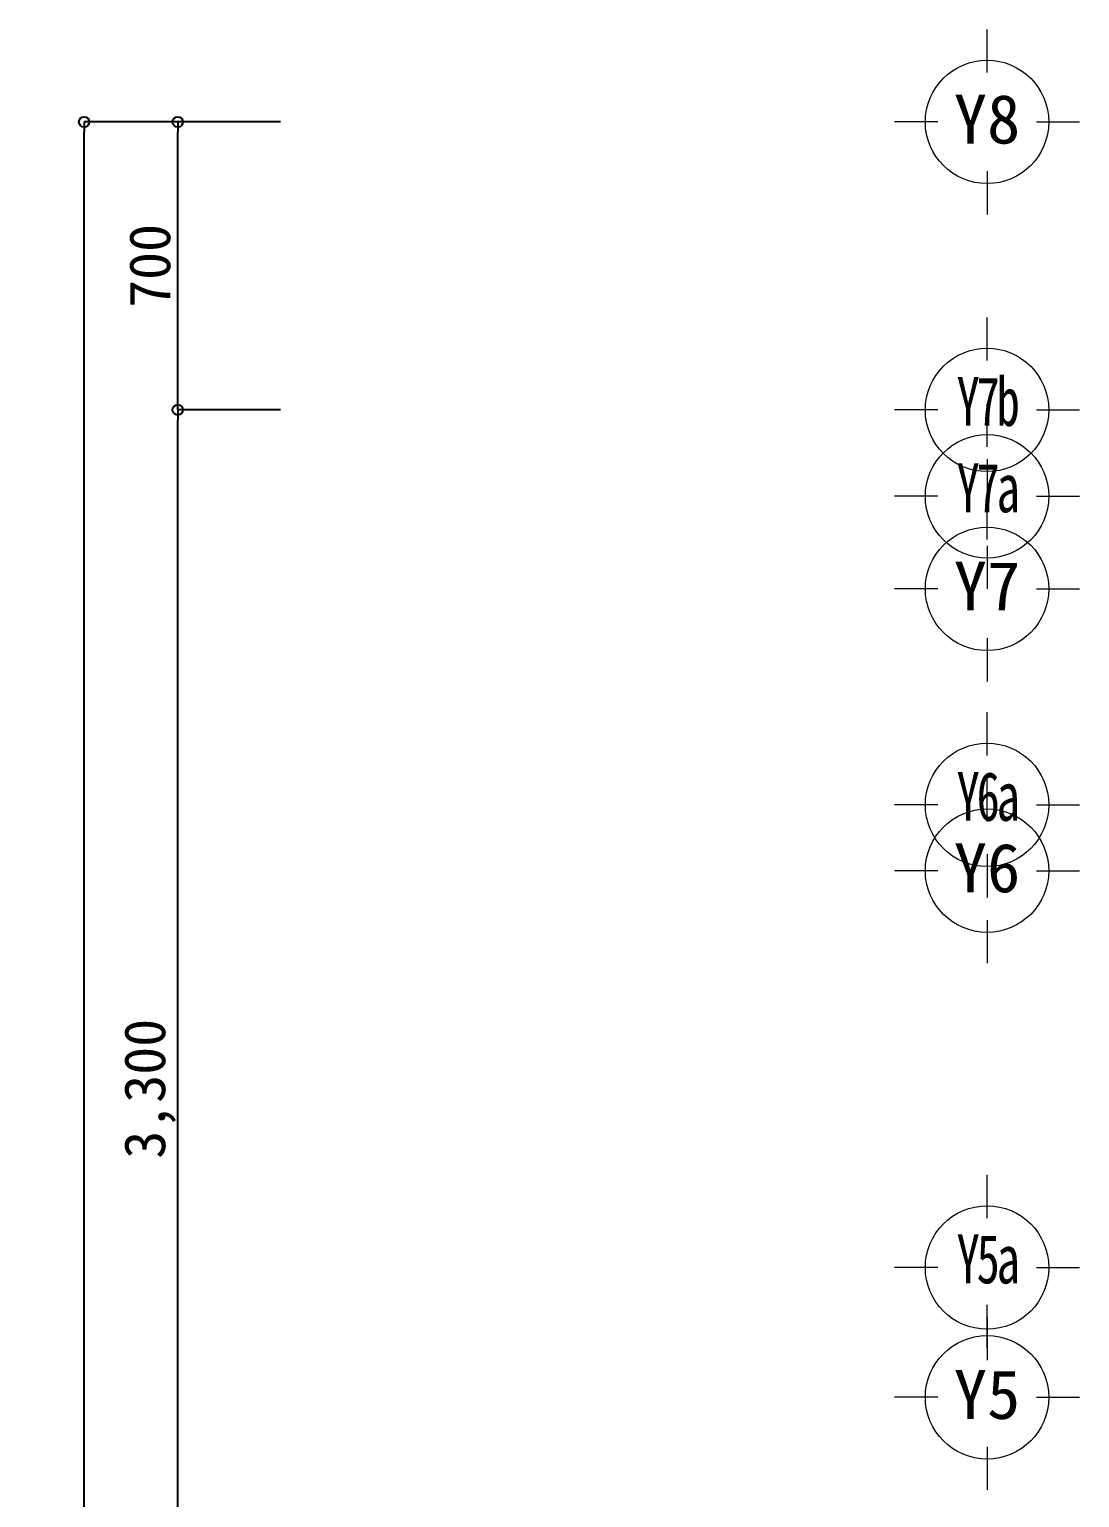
# Model space of a CAD drawing. Header units: millimetres. Extents: x 10787 to 26630, y 8700 to 22205.
# Drawn here: x 10787 to 13340, y 17586 to 21155 of the extents above; entities that cross this region are included whole.
import ezdxf
from ezdxf.enums import TextEntityAlignment as Align

# ---------------------------------------------------------------- set-up
doc = ezdxf.new("R2010")
doc.units = ezdxf.units.MM
doc.header["$LTSCALE"] = 50
doc.layers.add('データ 001', color=14, linetype='Continuous')
doc.layers.add('通り芯', color=252, linetype='Continuous')
doc.styles.add('ＭＳ ゴシック', font='msgothic.ttc')
doc.dimstyles.new('ISO-25', dxfattribs={"dimtxt": 2.5, "dimasz": 2.5, "dimexe": 1.25, "dimexo": 0.625, "dimtad": 1, "dimtxsty": 'Standard', "dimcen": 2.5, "dimadec": 0, "dimazin": 0, "dimtfac": 1, "dimtmove": 0, "dimatfit": 3, "dimfxl": 1, "dimarcsym": 0})

# ---------------------------------------------------------------- blocks, each defined once
blk = doc.blocks.new('_Origin')
at = {"color": 0}
blk.add_line((0, 0), (-1, 0), dxfattribs=at)
blk.add_circle((0, 0), 0.5, dxfattribs=at)
blk = doc.blocks.new('*D33')
at = {"layer": 'Defpoints', "color": 0}
for p in [(11147.5, 20230.005), (11397.5, 20230.005), (11397.5, 16930.005)]:
    blk.add_point(p, dxfattribs=at)
at = {"layer": 'データ 001', "color": 1, "linetype": 'Continuous', "lineweight": -2}
for p, q in [((11147.5, 16955.005), (11147.5, 20205.005)), ((11397.5, 16930.005), (11147.5, 16930.005))]:
    blk.add_line(p, q, dxfattribs=at)
at = {"layer": 'データ 001', "color": 1, "lineweight": -2, "xscale": 25, "yscale": 25, "zscale": 25}
for p, rotation in [((11147.5, 20230.005), 90), ((11147.5, 16930.005), 270)]:
    blk.add_blockref('_Origin', p, dxfattribs=dict(at, rotation=rotation))
at = {"layer": 'データ 001', "color": 2, "lineweight": 13, "insert": (11080, 18580.005), "char_height": 100, "attachment_point": 5, "rotation": 90, "style": 'ＭＳ ゴシック'}
blk.add_mtext('3,300', dxfattribs=at)
blk = doc.blocks.new('*D34')
at = {"layer": 'Defpoints', "color": 0}
for p in [(11147.5, 20930.005), (11397.5, 20930.005), (11397.5, 20230.005)]:
    blk.add_point(p, dxfattribs=at)
at = {"layer": 'データ 001', "color": 1, "linetype": 'Continuous', "lineweight": -2}
for p, q in [((11397.5, 20930.005), (11147.5, 20930.005)), ((11147.5, 20255.005), (11147.5, 20905.005)), ((11397.5, 20230.005), (11147.5, 20230.005))]:
    blk.add_line(p, q, dxfattribs=at)
at = {"layer": 'データ 001', "color": 1, "lineweight": -2, "xscale": 25, "yscale": 25, "zscale": 25}
for p, rotation in [((11147.5, 20930.005), 90), ((11147.5, 20230.005), 270)]:
    blk.add_blockref('_Origin', p, dxfattribs=dict(at, rotation=rotation))
at = {"layer": 'データ 001', "color": 2, "lineweight": 13, "insert": (11080, 20580.005), "char_height": 100, "attachment_point": 5, "rotation": 90, "style": 'ＭＳ ゴシック'}
blk.add_mtext('700', dxfattribs=at)
blk = doc.blocks.new('*D35')
at = {"layer": 'Defpoints', "color": 0}
for p in [(10920, 20930.005), (11147.5, 20930.005), (11147.5, 10525.005)]:
    blk.add_point(p, dxfattribs=at)
at = {"layer": 'データ 001', "color": 1, "linetype": 'Continuous', "lineweight": -2}
for p, q in [((11147.5, 20930.005), (10920, 20930.005)), ((10920, 10550.005), (10920, 20905.005)), ((11147.5, 10525.005), (10920, 10525.005))]:
    blk.add_line(p, q, dxfattribs=at)
at = {"layer": 'データ 001', "color": 1, "lineweight": -2, "xscale": 25, "yscale": 25, "zscale": 25}
for p, rotation in [((10920, 20930.005), 90), ((10920, 10525.005), 270)]:
    blk.add_blockref('_Origin', p, dxfattribs=dict(at, rotation=rotation))
at = {"layer": 'データ 001', "color": 2, "lineweight": 13, "insert": (10852.5, 15727.505), "char_height": 100, "attachment_point": 5, "rotation": 90, "style": 'ＭＳ ゴシック'}
blk.add_mtext('10,405', dxfattribs=at)
blk = doc.blocks.new('FcPack%d73')
at = {"layer": '通り芯', "color": 1, "linetype": 'Continuous', "lineweight": 13}
for p, q in [((-5509.2, 120), (-5509.2, 225)), ((-5629.2, 0), (-5734.2, 0)), ((-5389.2, 0), (-5284.2, 0)), ((-5509.2, -120), (-5509.2, -225))]:
    blk.add_line(p, q, dxfattribs=at)
blk.add_circle((-5509.2, 0), 150, dxfattribs=at)
at = {"layer": '通り芯', "color": 2, "linetype": 'Continuous', "lineweight": 13, "style": 'ＭＳ ゴシック', "width": 0.7}
for s, p in [('Y', (-5583.4, -74.2)), ('5', (-5534.7, -74.2)), ('a', (-5486, -74.2))]:
    blk.add_text(s, height=118.8, dxfattribs=at).set_placement(p, align=Align.BOTTOM_LEFT)
blk = doc.blocks.new('FcPack%d74')
at = {"layer": '通り芯', "color": 1, "linetype": 'Continuous', "lineweight": 13}
for p, q in [((-5509.2, 120), (-5509.2, 225)), ((-5629.2, 0), (-5734.2, 0)), ((-5389.2, 0), (-5284.2, 0)), ((-5509.2, -120), (-5509.2, -225))]:
    blk.add_line(p, q, dxfattribs=at)
blk.add_circle((-5509.2, 0), 150, dxfattribs=at)
at = {"layer": '通り芯', "color": 2, "linetype": 'Continuous', "lineweight": 13, "style": 'ＭＳ ゴシック', "width": 0.7}
for s, p in [('Y', (-5583.4, -74.2)), ('6', (-5534.7, -74.2)), ('a', (-5486, -74.2))]:
    blk.add_text(s, height=118.8, dxfattribs=at).set_placement(p, align=Align.BOTTOM_LEFT)
blk = doc.blocks.new('FcPack%d75')
at = {"layer": '通り芯', "color": 1, "linetype": 'Continuous', "lineweight": 13}
for p, q in [((-5509.2, 120), (-5509.2, 225)), ((-5629.2, 0), (-5734.2, 0)), ((-5389.2, 0), (-5284.2, 0)), ((-5509.2, -120), (-5509.2, -225))]:
    blk.add_line(p, q, dxfattribs=at)
blk.add_circle((-5509.2, 0), 150, dxfattribs=at)
at = {"layer": '通り芯', "color": 2, "linetype": 'Continuous', "lineweight": 13, "style": 'ＭＳ ゴシック', "width": 0.7}
for s, p in [('Y', (-5583.4, -74.2)), ('7', (-5534.7, -74.2)), ('b', (-5486, -74.2))]:
    blk.add_text(s, height=118.8, dxfattribs=at).set_placement(p, align=Align.BOTTOM_LEFT)
blk = doc.blocks.new('FcPack%d76')
at = {"layer": '通り芯', "color": 1, "linetype": 'Continuous', "lineweight": 13}
for p, q in [((-5509.2, 120), (-5509.2, 225)), ((-5629.2, 0), (-5734.2, 0)), ((-5389.2, 0), (-5284.2, 0)), ((-5509.2, -120), (-5509.2, -225))]:
    blk.add_line(p, q, dxfattribs=at)
blk.add_circle((-5509.2, 0), 150, dxfattribs=at)
at = {"layer": '通り芯', "color": 2, "linetype": 'Continuous', "lineweight": 13, "style": 'ＭＳ ゴシック', "width": 0.7}
for s, p in [('Y', (-5583.4, -74.2)), ('7', (-5534.7, -74.2)), ('a', (-5486, -74.2))]:
    blk.add_text(s, height=118.8, dxfattribs=at).set_placement(p, align=Align.BOTTOM_LEFT)
blk = doc.blocks.new('FcPack%d142')
at = {"layer": '通り芯', "color": 1, "linetype": 'Continuous', "lineweight": 13}
for p, q in [((-5509.2, 120), (-5509.2, 225)), ((-5629.2, 0), (-5734.2, 0)), ((-5389.2, 0), (-5284.2, 0)), ((-5509.2, -120), (-5509.2, -225))]:
    blk.add_line(p, q, dxfattribs=at)
blk.add_circle((-5509.2, 0), 150, dxfattribs=at)
at = {"layer": '通り芯', "color": 2, "linetype": 'Continuous', "lineweight": 13, "style": 'ＭＳ ゴシック'}
blk.add_text('Y5', height=118.79, dxfattribs=at).set_placement((-5509.2, 6.9), align=Align.MIDDLE_CENTER)
blk = doc.blocks.new('FcPack%d143')
at = {"layer": '通り芯', "color": 1, "linetype": 'Continuous', "lineweight": 13}
for p, q in [((-5509.2, 120), (-5509.2, 225)), ((-5629.2, 0), (-5734.2, 0)), ((-5389.2, 0), (-5284.2, 0)), ((-5509.2, -120), (-5509.2, -225))]:
    blk.add_line(p, q, dxfattribs=at)
blk.add_circle((-5509.2, 0), 150, dxfattribs=at)
at = {"layer": '通り芯', "color": 2, "linetype": 'Continuous', "lineweight": 13, "style": 'ＭＳ ゴシック'}
blk.add_text('Y6', height=118.79, dxfattribs=at).set_placement((-5509.2, 6.9), align=Align.MIDDLE_CENTER)
blk = doc.blocks.new('FcPack%d144')
at = {"layer": '通り芯', "color": 1, "linetype": 'Continuous', "lineweight": 13}
for p, q in [((-5509.2, 120), (-5509.2, 225)), ((-5629.2, 0), (-5734.2, 0)), ((-5389.2, 0), (-5284.2, 0)), ((-5509.2, -120), (-5509.2, -225))]:
    blk.add_line(p, q, dxfattribs=at)
blk.add_circle((-5509.2, 0), 150, dxfattribs=at)
at = {"layer": '通り芯', "color": 2, "linetype": 'Continuous', "lineweight": 13, "style": 'ＭＳ ゴシック'}
blk.add_text('Y7', height=118.79, dxfattribs=at).set_placement((-5509.2, 6.9), align=Align.MIDDLE_CENTER)
blk = doc.blocks.new('FcPack%d145')
at = {"layer": '通り芯', "color": 1, "linetype": 'Continuous', "lineweight": 13}
for p, q in [((-5509.2, 120), (-5509.2, 225)), ((-5629.2, 0), (-5734.2, 0)), ((-5389.2, 0), (-5284.2, 0)), ((-5509.2, -120), (-5509.2, -225))]:
    blk.add_line(p, q, dxfattribs=at)
blk.add_circle((-5509.2, 0), 150, dxfattribs=at)
at = {"layer": '通り芯', "color": 2, "linetype": 'Continuous', "lineweight": 13, "style": 'ＭＳ ゴシック'}
blk.add_text('Y8', height=118.79, dxfattribs=at).set_placement((-5509.2, 6.9), align=Align.MIDDLE_CENTER)

msp = doc.modelspace()

# ---------------------------------------------------------------- block references
at = {"layer": '通り芯', "color": 2, "linetype": 'Continuous', "lineweight": 13}
for name, p in [('FcPack%d145', (18623.871, 20930)), ('FcPack%d75', (18623.866, 20230)), ('FcPack%d76', (18623.866, 20020)), ('FcPack%d144', (18623.871, 19795.005)), ('FcPack%d74', (18623.871, 19270.01)), ('FcPack%d143', (18623.871, 19110.005)), ('FcPack%d73', (18623.871, 18145.552)), ('FcPack%d142', (18623.871, 17830.005))]:
    msp.add_blockref(name, p, dxfattribs=at)

# ---------------------------------------------------------------- dimensions: what is measured, and where the dimension line sits
at = {"layer": 'データ 001', "color": 2, "linetype": 'Continuous', "lineweight": 13}
for base, p1, p2, text, override, picture, middle in [((10920, 20930.005), (11147.5, 10525.005), (11147.5, 20930.005), '10,405', {"dimtxt": 100, "dimasz": 25, "dimexe": 0, "dimexo": 0, "dimgap": 5, "dimtad": 1, "dimtih": 0, "dimtoh": 1, "dimdec": 2, "dimtxsty": 'ＭＳ ゴシック', "dimblk1": 'Origin', "dimblk2": 'Origin', "dimsah": 1, "dimclrd": 1, "dimclre": 1, "dimclrt": 2, "dimtix": 1, "dimtofl": 1, "dimtmove": 2, "dimatfit": 3, "dimtfill": 0, "dimtfillclr": 0}, '*D35', (10852.5, 15727.505)), ((11147.5, 20930.005), (11397.5, 20230.005), (11397.5, 20930.005), '700', {"dimtxt": 100, "dimasz": 25, "dimexe": 0, "dimexo": 0, "dimgap": 5, "dimtad": 1, "dimtih": 0, "dimtoh": 1, "dimdec": 2, "dimtxsty": 'ＭＳ ゴシック', "dimblk1": 'Origin', "dimblk2": 'Origin', "dimsah": 1, "dimclrd": 1, "dimclre": 1, "dimclrt": 2, "dimtix": 1, "dimtofl": 1, "dimtmove": 2, "dimatfit": 3, "dimtfill": 0, "dimtfillclr": 0}, '*D34', (11080, 20580.005)), ((11147.5, 20230.005), (11397.5, 16930.005), (11397.5, 20230.005), '3,300', {"dimtxt": 100, "dimasz": 25, "dimexe": 0, "dimexo": 0, "dimgap": 5, "dimtad": 1, "dimtih": 0, "dimtoh": 1, "dimdec": 2, "dimtxsty": 'ＭＳ ゴシック', "dimblk1": 'Origin', "dimblk2": 'Origin', "dimsah": 1, "dimse2": 1, "dimclrd": 1, "dimclre": 1, "dimclrt": 2, "dimtix": 1, "dimtofl": 1, "dimtmove": 2, "dimatfit": 3, "dimtfill": 0, "dimtfillclr": 0}, '*D33', (11080, 18580.005))]:
    dim = msp.add_linear_dim(base=base, p1=p1, p2=p2, angle=90, text=text, dimstyle='ISO-25', override=override, dxfattribs=at)
    dim.commit()
    dim.dimension.update_dxf_attribs({"geometry": picture, "text_midpoint": middle, "dimtype": 160, "text_rotation": 90})

doc.saveas('drawing.dxf')
